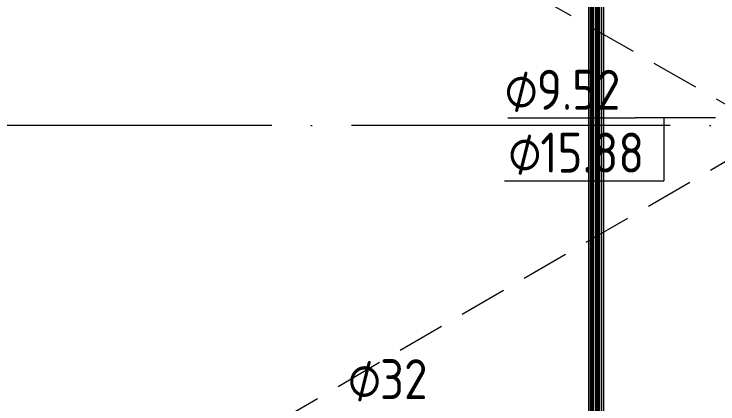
# Model space of a CAD drawing. Header units: millimetres. Extents: x -88595 to 880822, y -1054509 to -148035.
# Drawn here: x 427297 to 431712, y -243296 to -240855 of the extents above; entities that cross this region are included whole.
import ezdxf

# ---------------------------------------------------------------- set-up
doc = ezdxf.new("R2010")
doc.units = ezdxf.units.MM
doc.linetypes.add('ADSK_Линия сетки', pattern=[25, 20, -2.5, 0, -2.5])
doc.linetypes.add('ADSK_Сверху', pattern=[4.5, 3, -1.5])
for name, color, linetype, lineweight in [('Изоляция', 7, 'Continuous', 18), ('Линии', 7, 'Continuous', 9), ('Марки', 7, 'Continuous', 20), ('Оборудование', 7, 'Continuous', 18), ('Оси', 7, 'Continuous', 9), ('Трубопровод', 7, 'Continuous', 18)]:
    doc.layers.add(name, color=color, linetype=linetype, lineweight=lineweight)
doc.styles.add('$1$GOST Common_9', font='GOST_Common.ttf', dxfattribs={"width": 0.9, "height": 250})
doc.styles.add('$5$GOST Common', font='GOST_Common.ttf', dxfattribs={"width": 0.9, "height": 250})

# ---------------------------------------------------------------- blocks, each defined once
blk = doc.blocks.new('$0$ADSK_M_Трубы - Диаметр_8-160846-В_Координация_3 этаж ОВ3')
at = {"layer": 'Марки'}
blk.add_line((0, 0), (8, 0), dxfattribs=at)
blk = doc.blocks.new('$0$ADSK_M_Трубы - Диаметр_10-3265709-В_Координация_3 этаж ОВ3')
at = {"layer": 'Марки'}
blk.add_line((0, 0), (10, 0), dxfattribs=at)
blk = doc.blocks.new('3 этаж')
at = {"layer": 'Линии', "linetype": 'ADSK_Сверху', "ltscale": 100}
for p, q in [((434203.9, 679173.9), (453848.9, 690573.9)), ((434203.9, 690398.9), (453848.9, 679173.9))]:
    blk.add_line(p, q, dxfattribs=at)
at = {"layer": 'Оси', "linetype": 'ADSK_Линия сетки', "ltscale": 100}
blk.add_line((460793.9, 684873.9), (389071.6, 684873.9), dxfattribs=at)

msp = doc.modelspace()

# ---------------------------------------------------------------- linework, layer by layer
at = {"layer": 'Изоляция', "color": 190, "true_color": 0x8000ff}
for p, q in [((430943.5, -238750.9), (430943.5, -243593.4)), ((430971, -243593.4), (430971, -238750.9))]:
    msp.add_line(p, q, dxfattribs=at)
at = {"layer": 'Изоляция', "color": 134, "true_color": 0x00a6a6}
for p, q in [((430900.3, -238836.8), (430900.3, -243537)), ((430934.2, -243537), (430934.2, -238836.8))]:
    msp.add_line(p, q, dxfattribs=at)
at = {"layer": 'Марки'}
for p, q in [((431696.4, -241505.3), (431193.8, -241505.3)), ((431373, -241505.3), (431373, -241899.1))]:
    msp.add_line(p, q, dxfattribs=at)
at = {"layer": 'Трубопровод', "color": 24, "linetype": 'Continuous', "true_color": 0xa52900}
for p, q in [((430964.3, -238658.9), (430964.3, -243445.4)), ((430996.3, -243445.4), (430996.3, -238658.9))]:
    msp.add_line(p, q, dxfattribs=at)
at = {"layer": 'Трубопровод', "color": 24, "true_color": 0xa52900}
msp.add_line((430980.3, -238658.9), (430980.3, -243445.4), dxfattribs=at)
msp.add_line((430980.3, -238658.9), (430980.3, -243445.4), dxfattribs=at)
at = {"layer": 'Трубопровод', "color": 190, "linetype": 'Continuous', "true_color": 0x8000ff}
for p, q in [((430952.5, -238750.9), (430952.5, -243601.1)), ((430962, -243601.1), (430962, -238750.9))]:
    msp.add_line(p, q, dxfattribs=at)
at = {"layer": 'Трубопровод', "color": 190, "true_color": 0x8000ff}
msp.add_line((430957.3, -243601.1), (430957.3, -238750.9), dxfattribs=at)
msp.add_line((430957.3, -243601.1), (430957.3, -238750.9), dxfattribs=at)
at = {"layer": 'Трубопровод', "color": 134, "linetype": 'Continuous', "true_color": 0x00a6a6}
for p, q in [((430909.3, -238836.8), (430909.3, -243545.1)), ((430925.2, -243545.1), (430925.2, -238836.8))]:
    msp.add_line(p, q, dxfattribs=at)
at = {"layer": 'Трубопровод', "color": 134, "true_color": 0x00a6a6}
msp.add_line((430917.3, -243545.1), (430917.3, -238836.8), dxfattribs=at)
msp.add_line((430917.3, -243545.1), (430917.3, -238836.8), dxfattribs=at)

# ---------------------------------------------------------------- block references
at = {"layer": 'Марки', "xscale": 99.99999999999993, "yscale": 99.99999999999993, "zscale": 99.99999999999993}
for name, p in [('$0$ADSK_M_Трубы - Диаметр_8-160846-В_Координация_3 этаж ОВ3', (430393.8, -241505.3)), ('$0$ADSK_M_Трубы - Диаметр_10-3265709-В_Координация_3 этаж ОВ3', (430373, -241899.1))]:
    msp.add_blockref(name, p, dxfattribs=at)
at = {"layer": 'Оборудование', "color": 5, "true_color": 0x0000ff}
msp.add_blockref('3 этаж', (-11880.6, -926425.8), dxfattribs=at)

# ---------------------------------------------------------------- texts
at = {"layer": 'Марки', "lineweight": 9, "char_height": 250, "attachment_point": 1}
for s, insert, width, style in [('\\fGOST Common|b0|i0|c254|p34|;\\W.9;⌀', (430373, -241203.7), 245.316, '$1$GOST Common_9'), ('9.52', (430575.4, -241203.7), 663.797, '$5$GOST Common'), ('\\fGOST Common|b0|i0|c254|p34|;\\W.9;⌀', (430395.5, -241597.5), 245.316, '$1$GOST Common_9'), ('15.88', (430597.9, -241597.5), 800.886, '$5$GOST Common'), ('\\fGOST Common|b0|i0|c254|p34|;\\W.9;⌀', (429389.6, -243016.5), 245.316, '$1$GOST Common_9'), ('32', (429592, -243016.5), 389.62, '$5$GOST Common')]:
    msp.add_mtext(s, dxfattribs=dict(at, insert=insert, width=width, style=style))

doc.saveas('drawing.dxf')
